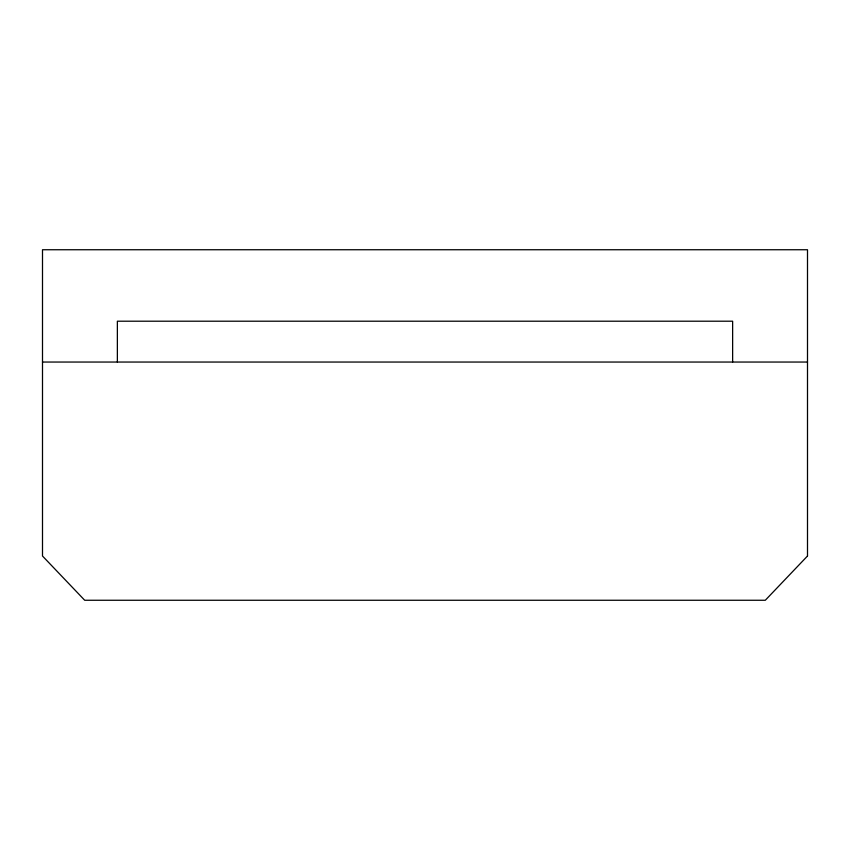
<?xml version="1.0" encoding="UTF-8"?>
<svg xmlns="http://www.w3.org/2000/svg" width="850" height="850" viewBox="0 0 850 850"><rect width="100%" height="100%" fill="white"/><g stroke="black" fill="none" stroke-linecap="round" stroke-linejoin="round"><path stroke-width="1.27" d="M42.5 362.047L807.5 362.047M732.636 362.047L732.636 321.204L117.364 321.204L117.364 362.047M807.5 556.017L765.298 600.259L84.703 600.259L42.5 556.017L42.5 249.741L807.5 249.741L807.5 556.017"/></g></svg>
